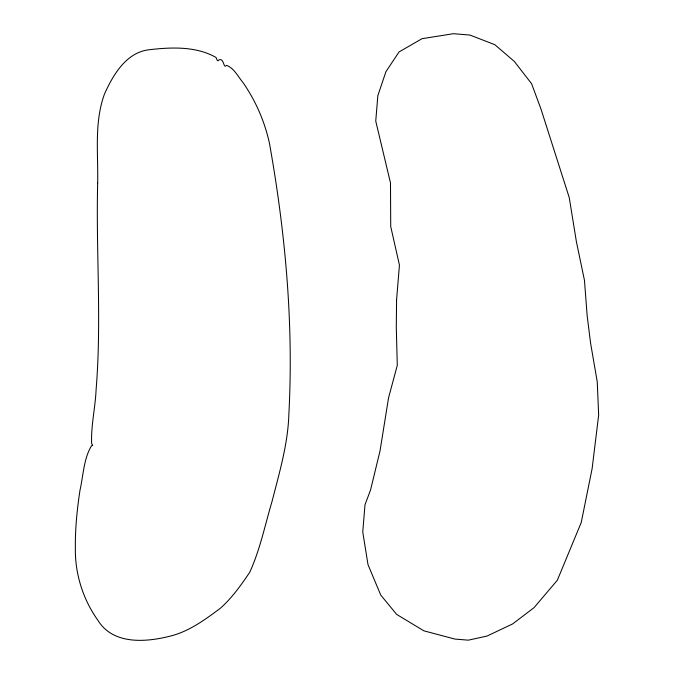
<?xml version="1.0" encoding="UTF-8"?>
<svg xmlns="http://www.w3.org/2000/svg" width="674" height="674" viewBox="0 0 674 674"><rect width="100%" height="100%" fill="white"/><g stroke="black" fill="none" stroke-linecap="round" stroke-linejoin="round"><path stroke-width="1.01" d="M97.671 182.814C95.91 251.773 101.757 320.816 96.096 389.656C95.329 407.635 90.914 425.463 91.639 443.492C91.891 444.52 93.863 445.977 91.563 445.699C83.61 458.75 83.332 475.625 79.962 490.394C77.114 509.291 75.151 528.391 75.362 547.524C74.839 573.54 82.877 599.211 97.957 620.392C113.771 646.037 148.811 642.103 173.757 635.161C191.079 629.979 206.017 618.968 220.331 608.277C231.982 597.948 241.09 585.133 249.725 572.277C260.08 549.714 265.008 524.97 272.102 501.237C279.407 472.482 288.042 443.686 288.876 413.802C293.687 323.41 285.38 232.547 269.507 143.587C264.781 121.691 255.724 100.822 242.901 82.447C237.973 76.541 234.038 68.057 226.481 65.311C223.271 69.574 224.299 57.155 218.747 59.994C217.247 62.657 216.699 58.158 215.966 57.433C196.016 46.051 171.095 47.155 148.895 49.775C126.139 52.437 112.929 75.176 104.47 94.074C94.074 122.533 98.294 153.175 97.671 182.814M396.573 299.922L396.295 327.362L397.281 365.333L388.569 397.77L380.001 451.049L370.523 490.049L364.996 504.75L362.755 532.039L368.012 564.669L380.759 595.083L396.624 614.385L423.879 630.83L454.84 639.062L468.312 640.165L487.117 636.029L512.636 623.922L534.027 607.678L557.331 580.238L581.232 522.527L592.143 468.489L598.655 415.041L597.24 381.77L590.618 343.336L587.147 315.584L584.459 280.317L576.405 241.772L569.244 197.608L540.995 109.095L531.584 83.694L514.346 61.444L494.826 44.686L469.963 35.065L453.391 33.7L422.008 38.696L399.025 51.965L385.916 71.722L377.836 95.683L375.747 121.084L390.49 182.915L390.718 226.506L399.438 265.109L396.573 299.922"/></g></svg>
